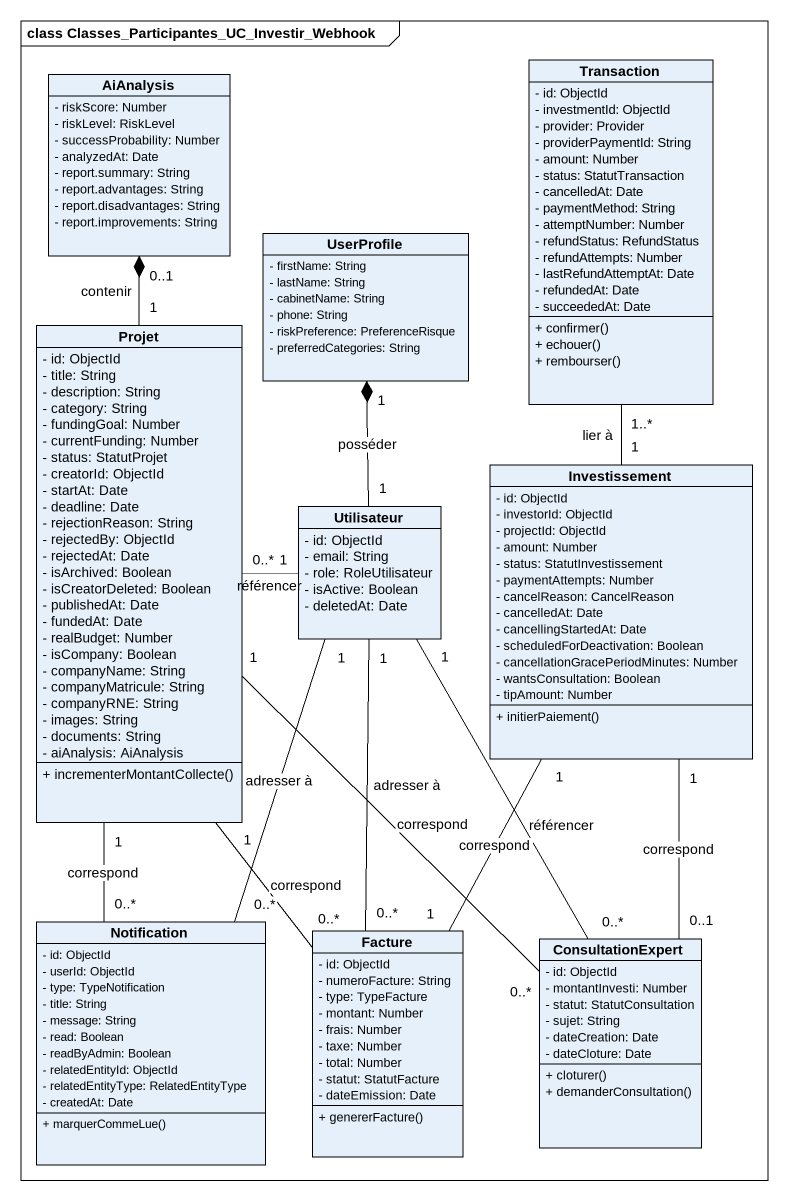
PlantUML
@startuml
mainframe class Classes_Participantes_UC_Investir_Webhook
hide circle
hide empty members
skinparam classAttributeIconSize 0
class AiAnalysis {
  - riskScore: Number
  - riskLevel: RiskLevel
  - successProbability: Number
  - analyzedAt: Date
  - report.summary: String
  - report.advantages: String
  - report.disadvantages: String
  - report.improvements: String
}
class Transaction {
  - id: ObjectId
  - investmentId: ObjectId
  - provider: Provider
  - providerPaymentId: String
  - amount: Number
  - status: StatutTransaction
  - cancelledAt: Date
  - paymentMethod: String
  - attemptNumber: Number
  - refundStatus: RefundStatus
  - refundAttempts: Number
  - lastRefundAttemptAt: Date
  - refundedAt: Date
  - succeededAt: Date
  + confirmer()
  + echouer()
  + rembourser()
}
class UserProfile {
  - firstName: String
  - lastName: String
  - cabinetName: String
  - phone: String
  - riskPreference: PreferenceRisque
  - preferredCategories: String
}
class Projet {
  - id: ObjectId
  - title: String
  - description: String
  - category: String
  - fundingGoal: Number
  - currentFunding: Number
  - status: StatutProjet
  - creatorId: ObjectId
  - startAt: Date
  - deadline: Date
  - rejectionReason: String
  - rejectedBy: ObjectId
  - rejectedAt: Date
  - isArchived: Boolean
  - isCreatorDeleted: Boolean
  - publishedAt: Date
  - fundedAt: Date
  - realBudget: Number
  - isCompany: Boolean
  - companyName: String
  - companyMatricule: String
  - companyRNE: String
  - images: String
  - documents: String
  - aiAnalysis: AiAnalysis
  + incrementerMontantCollecte()
}
class Investissement {
  - id: ObjectId
  - investorId: ObjectId
  - projectId: ObjectId
  - amount: Number
  - status: StatutInvestissement
  - paymentAttempts: Number
  - cancelReason: CancelReason
  - cancelledAt: Date
  - cancellingStartedAt: Date
  - scheduledForDeactivation: Boolean
  - cancellationGracePeriodMinutes: Number
  - wantsConsultation: Boolean
  - tipAmount: Number
  + initierPaiement()
}
class Utilisateur {
  - id: ObjectId
  - email: String
  - role: RoleUtilisateur
  - isActive: Boolean
  - deletedAt: Date
}
class Notification {
  - id: ObjectId
  - userId: ObjectId
  - type: TypeNotification
  - title: String
  - message: String
  - read: Boolean
  - readByAdmin: Boolean
  - relatedEntityId: ObjectId
  - relatedEntityType: RelatedEntityType
  - createdAt: Date
  + marquerCommeLue()
}
class Facture {
  - id: ObjectId
  - numeroFacture: String
  - type: TypeFacture
  - montant: Number
  - frais: Number
  - taxe: Number
  - total: Number
  - statut: StatutFacture
  - dateEmission: Date
  + genererFacture()
}
class ConsultationExpert {
  - id: ObjectId
  - montantInvesti: Number
  - statut: StatutConsultation
  - sujet: String
  - dateCreation: Date
  - dateCloture: Date
  + cloturer()
  + demanderConsultation()
}
Transaction "1..*" -- "1" Investissement : lier à
Projet "1" -up-* "0..1" AiAnalysis : contenir
Utilisateur "1" -up-* "1" UserProfile : posséder
Utilisateur "1" -left- "0..*" Projet : référencer
Notification "0..*" -up- "1" Projet : correspond
Notification "0..*" -up- "1" Utilisateur : adresser à
Facture "0..*" -up- "1" Projet : correspond
Facture "1" -up- "1" Investissement : correspond
Facture "0..*" -up- "1" Utilisateur : adresser à
ConsultationExpert "0..*" -up- "1" Projet : correspond
ConsultationExpert "0..1" -up- "1" Investissement : correspond
ConsultationExpert "0..*" -up- "1" Utilisateur : référencer
@enduml
